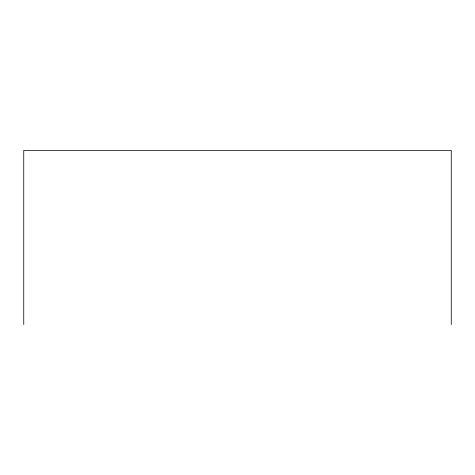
<?xml version="1.0" encoding="UTF-8"?>
<svg xmlns="http://www.w3.org/2000/svg" width="475" height="475" viewBox="0 0 475 475"><rect width="100%" height="100%" fill="white"/><g stroke="black" fill="none" stroke-linecap="round" stroke-linejoin="round"><path stroke-width="0.71" d="M451.25 324.562L451.25 150.438L23.75 150.438L23.75 324.562"/></g></svg>
